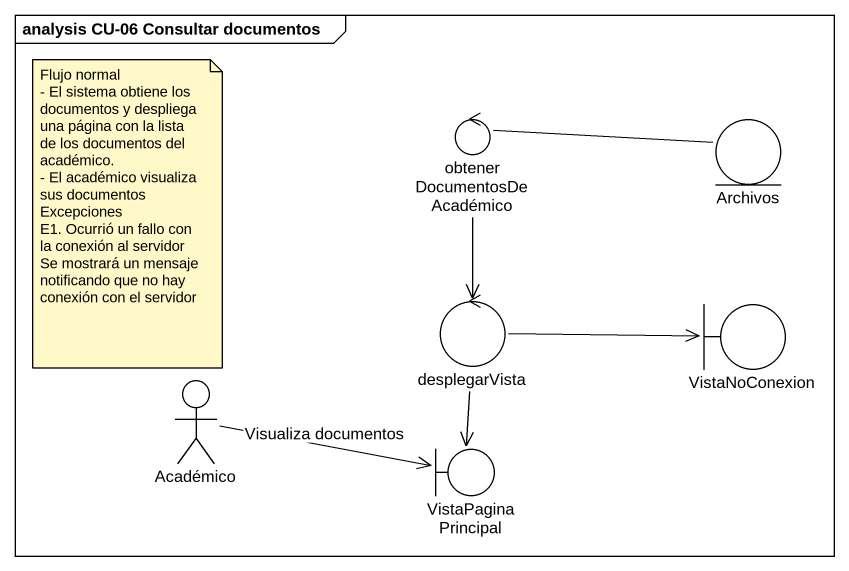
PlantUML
@startuml
mainframe analysis CU-06 Consultar documentos
control obtenerDocumentosDeAcadémico
entity Archivos
control desplegarVista
boundary VistaNoConexion
actor Académico
boundary VistaPaginaPrincipal
obtenerDocumentosDeAcadémico -right- Archivos
obtenerDocumentosDeAcadémico --> desplegarVista
desplegarVista -right-> VistaNoConexion
desplegarVista --> VistaPaginaPrincipal
Académico -right-> VistaPaginaPrincipal : Visualiza documentos
note as N1
  Flujo normal
  - El sistema obtiene los documentos y despliega una página con la lista de los documentos del académico.
  - El académico visualiza sus documentos
  Excepciones
  E1. Ocurrió un fallo con la conexión al servidor
  Se mostrará un mensaje notificando que no hay conexión con el servidor
end note
@enduml
